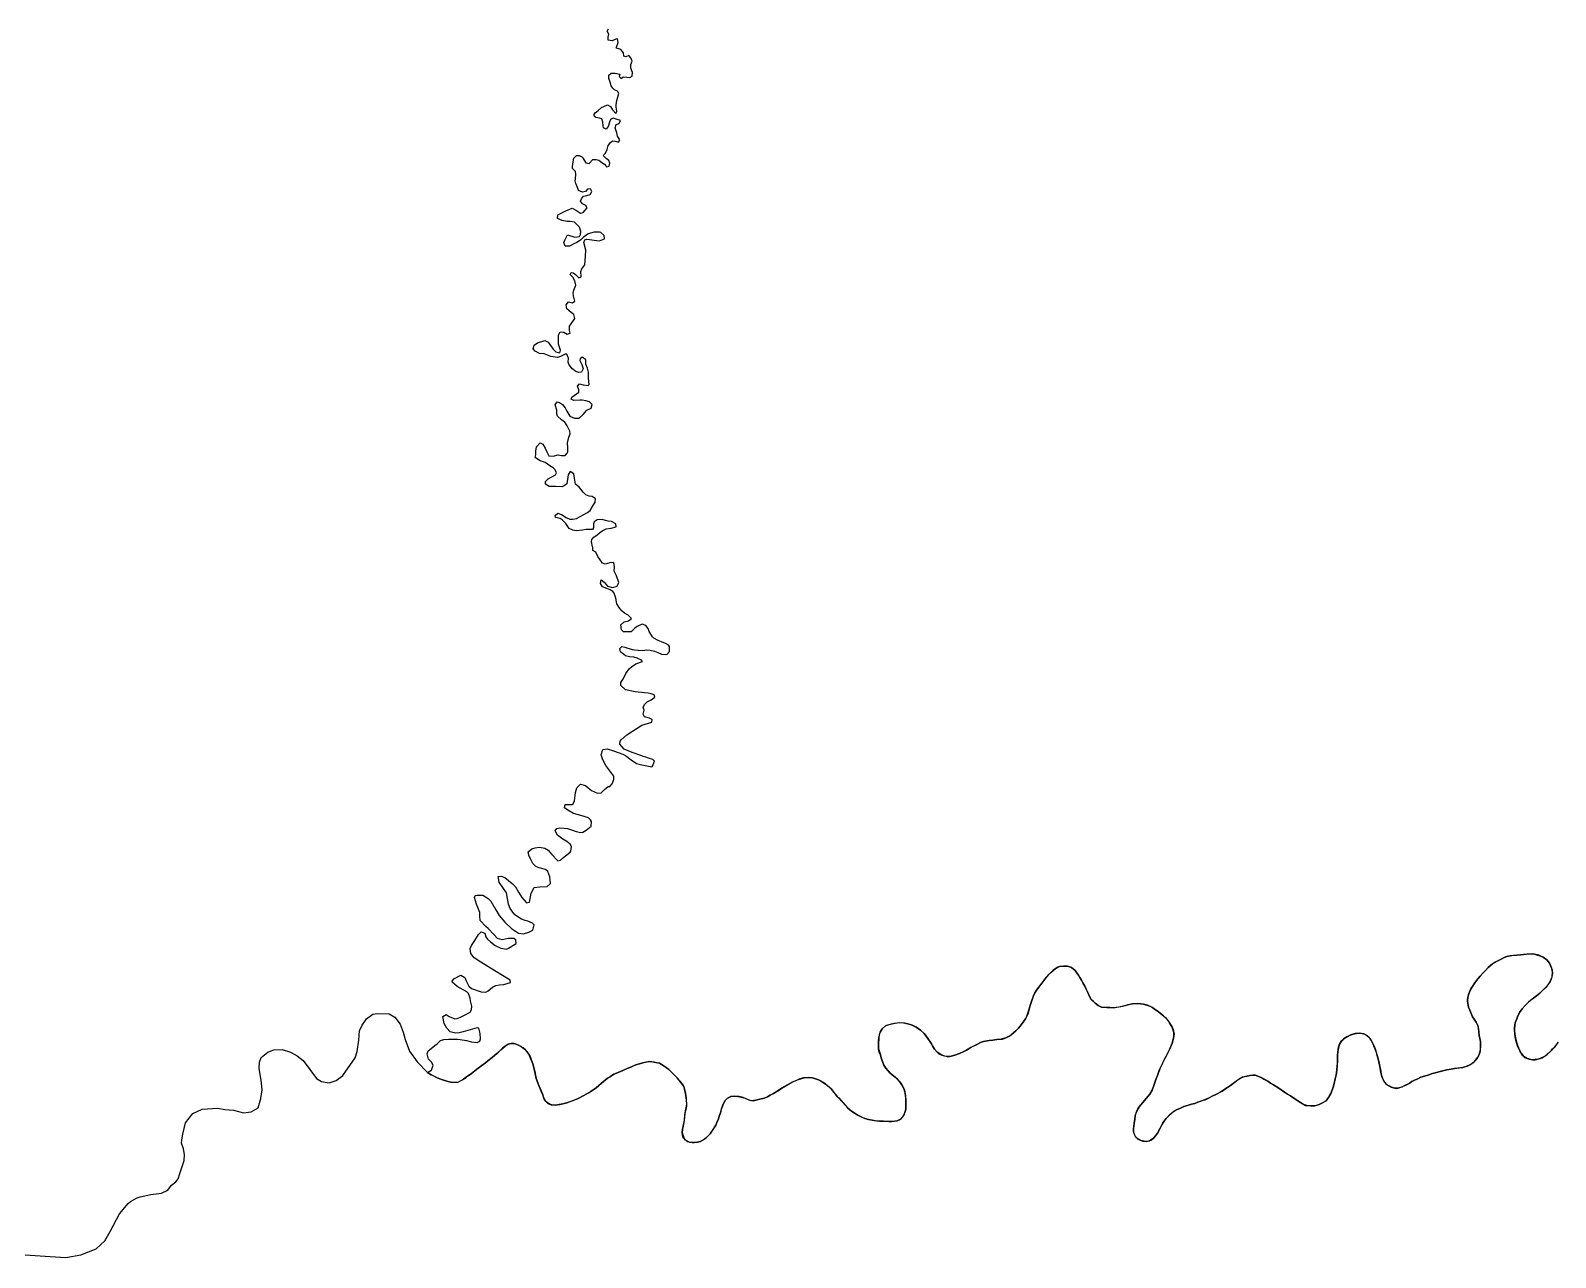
# Model space of a CAD drawing. Extents: x -74 to -34.8, y -33.8 to 5.3.
# Drawn here: x -54.126 to -53.015, y -27.304 to -26.409 of the extents above; entities that cross this region are included whole.
import ezdxf

# ---------------------------------------------------------------- set-up
doc = ezdxf.new("R2010")
doc.units = 0
doc.header["$LTSCALE"] = 2
doc.layers.add('UFEBRASIL', color=7, linetype='Continuous')

msp = doc.modelspace()

# ---------------------------------------------------------------- linework, layer by layer
at = {"layer": 'UFEBRASIL'}
for points in [[(-53.0141, -27.1479), (-53.0156, -27.1499), (-53.0183, -27.1529), (-53.0193, -27.1538), (-53.0226, -27.1567), (-53.0262, -27.1586), (-53.0279, -27.1591), (-53.0318, -27.1595), (-53.032, -27.1595), (-53.0357, -27.1585), (-53.0389, -27.1565), (-53.0412, -27.1529), (-53.0426, -27.1499), (-53.0435, -27.1468), (-53.0442, -27.1441), (-53.0448, -27.1407), (-53.045, -27.1373), (-53.0449, -27.1361), (-53.0444, -27.1326), (-53.0434, -27.1297), (-53.0429, -27.1282), (-53.0414, -27.1249), (-53.0394, -27.1223), (-53.0372, -27.1199), (-53.0347, -27.1174), (-53.0334, -27.1161), (-53.031, -27.1144), (-53.0289, -27.1128), (-53.0266, -27.1108), (-53.0248, -27.1093), (-53.0214, -27.1058), (-53.0203, -27.1046), (-53.0183, -27.1008), (-53.0175, -27.099), (-53.0172, -27.0952), (-53.0181, -27.0924), (-53.0195, -27.0891), (-53.0214, -27.0865), (-53.0241, -27.0846), (-53.0257, -27.0839), (-53.0273, -27.0832), (-53.0304, -27.0825), (-53.0321, -27.0823), (-53.0361, -27.0824), (-53.0384, -27.0827), (-53.0407, -27.083), (-53.0433, -27.0831), (-53.0457, -27.0834), (-53.0482, -27.0837), (-53.0506, -27.0842), (-53.0525, -27.085), (-53.0548, -27.086), (-53.0577, -27.0875), (-53.059, -27.0882), (-53.0623, -27.0906), (-53.0641, -27.0921), (-53.0662, -27.0944), (-53.068, -27.0962), (-53.0701, -27.0985), (-53.073, -27.102), (-53.0744, -27.104), (-53.0756, -27.106), (-53.0775, -27.1094), (-53.0783, -27.1113), (-53.0789, -27.1137), (-53.0792, -27.1166), (-53.079, -27.1185), (-53.0784, -27.1211), (-53.0776, -27.1232), (-53.0766, -27.1256), (-53.0756, -27.1281), (-53.0744, -27.1299), (-53.0728, -27.1321), (-53.0718, -27.1345), (-53.0712, -27.1372), (-53.0709, -27.1392), (-53.0707, -27.1418), (-53.0703, -27.144), (-53.0698, -27.1461), (-53.0697, -27.1487), (-53.07, -27.1531), (-53.0705, -27.1548), (-53.0716, -27.1575), (-53.0725, -27.159), (-53.0753, -27.162), (-53.0775, -27.1631), (-53.0802, -27.1643), (-53.0827, -27.165), (-53.0863, -27.1655), (-53.0886, -27.1659), (-53.0911, -27.1662), (-53.0942, -27.1668), (-53.0963, -27.1673), (-53.0992, -27.168), (-53.1019, -27.1687), (-53.1047, -27.1694), (-53.1074, -27.1703), (-53.1105, -27.1713), (-53.1133, -27.1722), (-53.1155, -27.1733), (-53.1178, -27.1743), (-53.1197, -27.1753), (-53.1216, -27.1767), (-53.1253, -27.1785), (-53.127, -27.1794), (-53.1289, -27.1799), (-53.1322, -27.1802), (-53.1349, -27.1793), (-53.1361, -27.1787), (-53.1382, -27.1774), (-53.1403, -27.1744), (-53.1417, -27.1715), (-53.1423, -27.1684), (-53.143, -27.1644), (-53.1433, -27.163), (-53.1442, -27.1587), (-53.1452, -27.1556), (-53.1456, -27.1542), (-53.1469, -27.1505), (-53.1479, -27.1481), (-53.1489, -27.1459), (-53.1503, -27.1438), (-53.152, -27.1421), (-53.1546, -27.1406), (-53.1581, -27.14), (-53.1611, -27.1404), (-53.1642, -27.1413), (-53.167, -27.1426), (-53.1695, -27.1442), (-53.1717, -27.1468), (-53.1727, -27.149), (-53.1735, -27.1518), (-53.1739, -27.1558), (-53.1739, -27.1578), (-53.1739, -27.1599), (-53.1741, -27.1639), (-53.1743, -27.1666), (-53.1746, -27.1691), (-53.1756, -27.1734), (-53.1763, -27.1767), (-53.1771, -27.1793), (-53.1775, -27.1808), (-53.1788, -27.1839), (-53.1804, -27.187), (-53.1821, -27.1893), (-53.1847, -27.1909), (-53.1877, -27.1923), (-53.1904, -27.193), (-53.1933, -27.1931), (-53.1952, -27.1929), (-53.1987, -27.192), (-53.2009, -27.1906), (-53.2027, -27.1893), (-53.2049, -27.1879), (-53.2081, -27.1858), (-53.2103, -27.1845), (-53.2126, -27.183), (-53.215, -27.1814), (-53.2173, -27.1797), (-53.2205, -27.1778), (-53.2227, -27.1764), (-53.2247, -27.1751), (-53.229, -27.1727), (-53.2306, -27.1719), (-53.2339, -27.1706), (-53.2355, -27.1706), (-53.2375, -27.171), (-53.2396, -27.1713), (-53.2432, -27.1721), (-53.2458, -27.1738), (-53.2487, -27.1758), (-53.2498, -27.1767), (-53.2518, -27.1781), (-53.2541, -27.1797), (-53.2559, -27.1809), (-53.2596, -27.1833), (-53.2625, -27.1847), (-53.2653, -27.186), (-53.2679, -27.1874), (-53.2708, -27.1887), (-53.2727, -27.1894), (-53.2757, -27.1904), (-53.2779, -27.1912), (-53.2803, -27.1918), (-53.2824, -27.1925), (-53.2858, -27.1935), (-53.2883, -27.1947), (-53.2912, -27.1959), (-53.2943, -27.198), (-53.2973, -27.2007), (-53.2998, -27.2036), (-53.3021, -27.207), (-53.3037, -27.2108), (-53.3049, -27.2129), (-53.3065, -27.2149), (-53.3078, -27.2165), (-53.311, -27.2187), (-53.3132, -27.2191), (-53.3174, -27.2182), (-53.3206, -27.2162), (-53.322, -27.2134), (-53.3225, -27.2099), (-53.3219, -27.2058), (-53.3216, -27.2028), (-53.3212, -27.2003), (-53.3201, -27.1968), (-53.3193, -27.1952), (-53.3174, -27.1926), (-53.3158, -27.1906), (-53.3146, -27.1894), (-53.3133, -27.1876), (-53.3119, -27.186), (-53.3106, -27.1844), (-53.309, -27.1816), (-53.3077, -27.1781), (-53.3061, -27.1738), (-53.305, -27.171), (-53.3037, -27.1672), (-53.3022, -27.1637), (-53.3007, -27.1606), (-53.2996, -27.1586), (-53.2986, -27.1568), (-53.2967, -27.1532), (-53.2953, -27.1498), (-53.2943, -27.1473), (-53.2932, -27.1426), (-53.2931, -27.1395), (-53.2943, -27.1356), (-53.2962, -27.1324), (-53.2973, -27.1308), (-53.3007, -27.1274), (-53.3029, -27.1256), (-53.3046, -27.1243), (-53.3071, -27.1225), (-53.3087, -27.1213), (-53.3122, -27.1197), (-53.3151, -27.119), (-53.3193, -27.1185), (-53.3232, -27.1186), (-53.3267, -27.1195), (-53.33, -27.1204), (-53.3331, -27.121), (-53.3372, -27.1215), (-53.3397, -27.1214), (-53.3418, -27.1214), (-53.3458, -27.121), (-53.3481, -27.12), (-53.3504, -27.1182), (-53.3517, -27.117), (-53.3533, -27.1154), (-53.3545, -27.1134), (-53.3558, -27.1104), (-53.3569, -27.1079), (-53.358, -27.1059), (-53.3593, -27.1034), (-53.3603, -27.1015), (-53.3615, -27.0995), (-53.3626, -27.0978), (-53.365, -27.0943), (-53.3677, -27.0922), (-53.3706, -27.0911), (-53.3734, -27.0912), (-53.3764, -27.0915), (-53.3776, -27.092), (-53.381, -27.0941), (-53.384, -27.097), (-53.3853, -27.0985), (-53.3871, -27.1006), (-53.39, -27.1045), (-53.3902, -27.1047), (-53.3914, -27.1065), (-53.3932, -27.1088), (-53.3944, -27.1106), (-53.3956, -27.1134), (-53.3966, -27.1163), (-53.3974, -27.1191), (-53.3982, -27.1216), (-53.3992, -27.1254), (-53.4001, -27.1276), (-53.4012, -27.1295), (-53.4024, -27.1313), (-53.4036, -27.1331), (-53.405, -27.1349), (-53.4062, -27.1365), (-53.4081, -27.1383), (-53.4115, -27.1412), (-53.4117, -27.1414), (-53.4135, -27.1424), (-53.4154, -27.1434), (-53.4198, -27.1446), (-53.4219, -27.1447), (-53.425, -27.1451), (-53.4277, -27.1455), (-53.4318, -27.1462), (-53.434, -27.1469), (-53.4367, -27.1483), (-53.441, -27.1504), (-53.4441, -27.1524), (-53.4461, -27.1535), (-53.4491, -27.1549), (-53.4526, -27.1561), (-53.4554, -27.1569), (-53.458, -27.1571), (-53.4598, -27.1568), (-53.4621, -27.156), (-53.4655, -27.1539), (-53.4673, -27.1518), (-53.4689, -27.1493), (-53.4696, -27.1477), (-53.4705, -27.1463), (-53.4722, -27.1439), (-53.475, -27.1403), (-53.4777, -27.1378), (-53.4807, -27.1357), (-53.4836, -27.1343), (-53.4845, -27.1339), (-53.4868, -27.1333), (-53.4891, -27.1327), (-53.4928, -27.1324), (-53.4967, -27.1329), (-53.4991, -27.1334), (-53.5031, -27.1348), (-53.5056, -27.1369), (-53.5071, -27.1394), (-53.5076, -27.1413), (-53.508, -27.1436), (-53.5082, -27.1477), (-53.5082, -27.1494), (-53.5081, -27.1515), (-53.5071, -27.1551), (-53.5066, -27.1569), (-53.506, -27.1588), (-53.5051, -27.1615), (-53.5043, -27.1633), (-53.5029, -27.1656), (-53.5012, -27.1675), (-53.4996, -27.1692), (-53.496, -27.172), (-53.4933, -27.1748), (-53.4917, -27.1767), (-53.4902, -27.1795), (-53.4893, -27.1816), (-53.4886, -27.1854), (-53.4884, -27.1895), (-53.4882, -27.1929), (-53.4883, -27.1954), (-53.4888, -27.1972), (-53.4905, -27.201), (-53.4921, -27.2028), (-53.4947, -27.2039), (-53.4964, -27.2042), (-53.5006, -27.2043), (-53.5023, -27.2043), (-53.5045, -27.2042), (-53.5075, -27.2042), (-53.5104, -27.2038), (-53.5129, -27.2034), (-53.5154, -27.203), (-53.5182, -27.2022), (-53.5203, -27.2012), (-53.5238, -27.1995), (-53.526, -27.1982), (-53.5278, -27.1968), (-53.5318, -27.1932), (-53.5339, -27.1909), (-53.5384, -27.1861), (-53.5396, -27.1846), (-53.5424, -27.1808), (-53.5439, -27.1796), (-53.5468, -27.1771), (-53.5482, -27.1761), (-53.55, -27.175), (-53.5519, -27.174), (-53.554, -27.1732), (-53.5562, -27.1726), (-53.5594, -27.1723), (-53.5629, -27.1726), (-53.5655, -27.1734), (-53.568, -27.1745), (-53.5711, -27.1757), (-53.5746, -27.1776), (-53.5788, -27.1802), (-53.5816, -27.182), (-53.5847, -27.1839), (-53.5872, -27.1853), (-53.5891, -27.1864), (-53.5914, -27.1875), (-53.5946, -27.1882), (-53.5975, -27.1888), (-53.601, -27.1893), (-53.604, -27.1881), (-53.6068, -27.187), (-53.6097, -27.1863), (-53.6133, -27.1859), (-53.6158, -27.1862), (-53.6182, -27.1873), (-53.6198, -27.189), (-53.6211, -27.1912), (-53.6223, -27.1945), (-53.6227, -27.1957), (-53.6233, -27.1981), (-53.6242, -27.2004), (-53.6248, -27.2025), (-53.6259, -27.2051), (-53.6268, -27.207), (-53.6293, -27.211), (-53.6307, -27.2134), (-53.6336, -27.2161), (-53.636, -27.2179), (-53.6381, -27.2189), (-53.64, -27.2195), (-53.6439, -27.2197), (-53.6455, -27.2196), (-53.6487, -27.218), (-53.6508, -27.2155), (-53.6512, -27.2127), (-53.651, -27.2101), (-53.6505, -27.208), (-53.6496, -27.2034), (-53.6492, -27.1997), (-53.6488, -27.1966), (-53.6481, -27.1932), (-53.6479, -27.1913), (-53.6483, -27.187), (-53.6487, -27.1839), (-53.6494, -27.1809), (-53.6501, -27.1788), (-53.6526, -27.1752), (-53.6549, -27.1727), (-53.6574, -27.17), (-53.6594, -27.168), (-53.661, -27.1665), (-53.6643, -27.1641), (-53.6678, -27.162), (-53.6694, -27.1616), (-53.6715, -27.1611), (-53.6751, -27.1607), (-53.6775, -27.1611), (-53.6799, -27.1616), (-53.6822, -27.1624), (-53.6842, -27.1629), (-53.6862, -27.1636), (-53.6882, -27.1645), (-53.6913, -27.1658), (-53.694, -27.167), (-53.6965, -27.1681), (-53.7009, -27.17), (-53.7035, -27.1716), (-53.7056, -27.1728), (-53.7088, -27.1755), (-53.7118, -27.1781), (-53.7138, -27.1798), (-53.7177, -27.1825), (-53.7195, -27.1836), (-53.7229, -27.1855), (-53.7274, -27.1878), (-53.7309, -27.1893), (-53.7353, -27.1908), (-53.7382, -27.1915), (-53.7421, -27.1923), (-53.7451, -27.1925), (-53.7478, -27.1918), (-53.7504, -27.1899), (-53.7516, -27.1881), (-53.7528, -27.1849), (-53.7536, -27.183), (-53.7546, -27.1804), (-53.7555, -27.1781), (-53.7563, -27.1762), (-53.7575, -27.1731), (-53.7581, -27.1706), (-53.7589, -27.1661), (-53.76, -27.1623), (-53.7609, -27.1599), (-53.7629, -27.1554), (-53.7651, -27.1525), (-53.7671, -27.1508), (-53.7703, -27.1487), (-53.7729, -27.1477), (-53.7747, -27.1474), (-53.7779, -27.1481), (-53.7801, -27.1496), (-53.7817, -27.1507), (-53.7832, -27.1523), (-53.7861, -27.1549), (-53.7876, -27.1561), (-53.7897, -27.1578), (-53.7928, -27.1602), (-53.7945, -27.1617), (-53.7972, -27.1636), (-53.7997, -27.1656), (-53.8036, -27.1686), (-53.8055, -27.1701), (-53.8075, -27.1714), (-53.8115, -27.1742), (-53.8148, -27.1759), (-53.8161, -27.176), (-53.8197, -27.1757), (-53.8227, -27.1749), (-53.8265, -27.1737), (-53.8296, -27.1726), (-53.8339, -27.1704), (-53.8367, -27.1687), (-53.8342, -27.1673), (-53.8337, -27.167), (-53.8326, -27.1634), (-53.8338, -27.1612), (-53.8359, -27.1589), (-53.8369, -27.1552), (-53.8362, -27.1529), (-53.834, -27.1511), (-53.8314, -27.1491), (-53.8297, -27.1477), (-53.8272, -27.1453), (-53.8248, -27.1446), (-53.8213, -27.1443), (-53.8149, -27.1445), (-53.8128, -27.1446), (-53.8082, -27.1455), (-53.8047, -27.1463), (-53.8006, -27.1468), (-53.7985, -27.1458), (-53.7981, -27.1441), (-53.7983, -27.1403), (-53.7993, -27.1364), (-53.8004, -27.1362), (-53.8106, -27.1391), (-53.8137, -27.1399), (-53.8164, -27.1401), (-53.8201, -27.139), (-53.8226, -27.1363), (-53.8246, -27.1329), (-53.8254, -27.1278), (-53.8232, -27.1265), (-53.8208, -27.1279), (-53.8167, -27.1296), (-53.8152, -27.1293), (-53.8126, -27.1284), (-53.8103, -27.1271), (-53.8056, -27.1248), (-53.8046, -27.123), (-53.8045, -27.1204), (-53.8053, -27.1166), (-53.8055, -27.1146), (-53.8069, -27.1112), (-53.808, -27.1099), (-53.8152, -27.106), (-53.8189, -27.1027), (-53.8175, -27.1005), (-53.8125, -27.0977), (-53.8096, -27.0995), (-53.8086, -27.102), (-53.8066, -27.1058), (-53.8047, -27.1074), (-53.7976, -27.11), (-53.7943, -27.1102), (-53.7925, -27.1091), (-53.7893, -27.1065), (-53.7869, -27.1053), (-53.7842, -27.1049), (-53.7812, -27.1046), (-53.7763, -27.103), (-53.7766, -27.1013), (-53.7877, -27.0947), (-53.7979, -27.0883), (-53.8027, -27.0851), (-53.8052, -27.0819), (-53.8055, -27.0783), (-53.8046, -27.0761), (-53.8023, -27.0725), (-53.7996, -27.0682), (-53.7976, -27.0663), (-53.795, -27.0672), (-53.7941, -27.0699), (-53.793, -27.0715), (-53.7907, -27.0735), (-53.7874, -27.0762), (-53.7833, -27.0782), (-53.7792, -27.0788), (-53.7776, -27.0781), (-53.772, -27.0746), (-53.7723, -27.072), (-53.7737, -27.0711), (-53.7779, -27.071), (-53.7824, -27.0721), (-53.7856, -27.071), (-53.7883, -27.0682), (-53.7926, -27.0637), (-53.7941, -27.0623), (-53.7983, -27.058), (-53.7985, -27.0546), (-53.7985, -27.0521), (-53.8009, -27.0461), (-53.8024, -27.0412), (-53.8019, -27.0398), (-53.8004, -27.0395), (-53.7965, -27.0395), (-53.7924, -27.0419), (-53.7906, -27.0438), (-53.787, -27.0502), (-53.7845, -27.0543), (-53.7804, -27.0591), (-53.7754, -27.0638), (-53.7703, -27.0671), (-53.7667, -27.0677), (-53.7628, -27.0664), (-53.76, -27.0649), (-53.759, -27.0612), (-53.7602, -27.06), (-53.7635, -27.0585), (-53.7656, -27.0579), (-53.7683, -27.057), (-53.773, -27.0537), (-53.7766, -27.0492), (-53.7777, -27.0461), (-53.7792, -27.0377), (-53.7845, -27.0301), (-53.7851, -27.0258), (-53.783, -27.0257), (-53.7803, -27.0266), (-53.7751, -27.0309), (-53.7727, -27.0335), (-53.7703, -27.0372), (-53.7681, -27.0412), (-53.7647, -27.045), (-53.7624, -27.0446), (-53.7611, -27.038), (-53.759, -27.0338), (-53.7548, -27.0334), (-53.7495, -27.0332), (-53.7471, -27.0311), (-53.7477, -27.0261), (-53.7491, -27.0223), (-53.7507, -27.0208), (-53.7553, -27.0196), (-53.7577, -27.0185), (-53.76, -27.0164), (-53.7617, -27.013), (-53.7628, -27.0104), (-53.7633, -27.0078), (-53.7607, -27.0056), (-53.7582, -27.0049), (-53.755, -27.0046), (-53.7513, -27.0052), (-53.7488, -27.0068), (-53.7464, -27.0096), (-53.7417, -27.0145), (-53.7398, -27.014), (-53.7386, -27.0128), (-53.7362, -27.0107), (-53.7329, -27.0082), (-53.7323, -27.0074), (-53.7319, -27.004), (-53.7329, -27.0024), (-53.7353, -27.0004), (-53.738, -26.9986), (-53.7419, -26.9958), (-53.7438, -26.9925), (-53.7424, -26.991), (-53.7402, -26.9904), (-53.7372, -26.9906), (-53.7347, -26.9909), (-53.7318, -26.9918), (-53.7285, -26.9932), (-53.7251, -26.9939), (-53.7235, -26.9936), (-53.7211, -26.9921), (-53.7176, -26.9892), (-53.7172, -26.9858), (-53.7179, -26.9845), (-53.7194, -26.9832), (-53.7251, -26.9814), (-53.7304, -26.98), (-53.7344, -26.9776), (-53.7369, -26.9758), (-53.7363, -26.9734), (-53.734, -26.9733), (-53.7314, -26.9735), (-53.7305, -26.973), (-53.7297, -26.9708), (-53.7292, -26.9669), (-53.7288, -26.9646), (-53.7279, -26.9612), (-53.7252, -26.9585), (-53.7217, -26.9596), (-53.7197, -26.9613), (-53.7172, -26.9633), (-53.7128, -26.9652), (-53.7102, -26.9649), (-53.7077, -26.9626), (-53.7051, -26.9604), (-53.7038, -26.9604), (-53.7022, -26.9583), (-53.701, -26.9551), (-53.701, -26.9528), (-53.7067, -26.9451), (-53.7091, -26.9409), (-53.7101, -26.9372), (-53.709, -26.9334), (-53.7058, -26.9328), (-53.7011, -26.9344), (-53.6943, -26.9367), (-53.6925, -26.9376), (-53.6883, -26.9408), (-53.6845, -26.9436), (-53.6806, -26.9445), (-53.6732, -26.9459), (-53.6727, -26.9455), (-53.6714, -26.9419), (-53.6726, -26.9406), (-53.6757, -26.9396), (-53.6777, -26.9389), (-53.6795, -26.9384), (-53.6806, -26.938), (-53.6875, -26.9356), (-53.6934, -26.9331), (-53.6967, -26.9295), (-53.6964, -26.9272), (-53.6957, -26.9264), (-53.6914, -26.9226), (-53.684, -26.9177), (-53.6807, -26.9157), (-53.6732, -26.9135), (-53.6731, -26.9115), (-53.675, -26.9106), (-53.6786, -26.9096), (-53.6797, -26.9077), (-53.679, -26.9047), (-53.6795, -26.9024), (-53.6783, -26.9003), (-53.6767, -26.8987), (-53.6739, -26.8972), (-53.6711, -26.8952), (-53.6716, -26.8936), (-53.6739, -26.8927), (-53.6759, -26.8923), (-53.6787, -26.892), (-53.6854, -26.8914), (-53.6924, -26.8898), (-53.6958, -26.8868), (-53.6958, -26.8846), (-53.694, -26.8817), (-53.6922, -26.878), (-53.6899, -26.8746), (-53.6881, -26.873), (-53.685, -26.8708), (-53.6802, -26.8692), (-53.6809, -26.8682), (-53.6841, -26.8667), (-53.6865, -26.8661), (-53.6896, -26.8657), (-53.6924, -26.8652), (-53.6961, -26.8621), (-53.6967, -26.8597), (-53.6951, -26.8583), (-53.6929, -26.8587), (-53.6877, -26.8605), (-53.686, -26.8608), (-53.6833, -26.8609), (-53.6798, -26.8612), (-53.677, -26.8608), (-53.6746, -26.8609), (-53.6714, -26.8616), (-53.669, -26.8626), (-53.6663, -26.8639), (-53.6624, -26.864), (-53.6605, -26.8619), (-53.6605, -26.8583), (-53.6613, -26.8571), (-53.6634, -26.856), (-53.6662, -26.8548), (-53.6686, -26.854), (-53.6719, -26.8521), (-53.6729, -26.8513), (-53.6741, -26.8494), (-53.6752, -26.8473), (-53.676, -26.8452), (-53.6776, -26.8431), (-53.6804, -26.8421), (-53.6839, -26.8438), (-53.6856, -26.845), (-53.6883, -26.8475), (-53.6913, -26.8477), (-53.6939, -26.8477), (-53.6953, -26.8461), (-53.6959, -26.8424), (-53.6935, -26.8403), (-53.6904, -26.8397), (-53.6882, -26.838), (-53.6888, -26.8372), (-53.6906, -26.8355), (-53.6932, -26.834), (-53.6949, -26.8326), (-53.6967, -26.8305), (-53.6988, -26.8272), (-53.6995, -26.823), (-53.7007, -26.8195), (-53.7017, -26.8183), (-53.7036, -26.817), (-53.7061, -26.8159), (-53.7092, -26.8149), (-53.7107, -26.8124), (-53.7102, -26.8098), (-53.708, -26.8115), (-53.7057, -26.8143), (-53.7028, -26.8151), (-53.7016, -26.8152), (-53.6985, -26.8143), (-53.6973, -26.8117), (-53.699, -26.8067), (-53.7008, -26.8035), (-53.7006, -26.8002), (-53.701, -26.797), (-53.704, -26.7973), (-53.7072, -26.7983), (-53.7093, -26.7976), (-53.7126, -26.7926), (-53.7141, -26.7896), (-53.7163, -26.7883), (-53.7163, -26.786), (-53.7164, -26.7856), (-53.7172, -26.7817), (-53.7169, -26.7803), (-53.7155, -26.7786), (-53.7131, -26.7769), (-53.7113, -26.7754), (-53.7089, -26.7737), (-53.7066, -26.7726), (-53.7029, -26.7721), (-53.6992, -26.771), (-53.6995, -26.7688), (-53.7026, -26.7672), (-53.7052, -26.7669), (-53.707, -26.7665), (-53.7095, -26.7658), (-53.7132, -26.7661), (-53.7154, -26.7674), (-53.7158, -26.7689), (-53.7157, -26.7719), (-53.7164, -26.773), (-53.7199, -26.773), (-53.7211, -26.773), (-53.7237, -26.7735), (-53.7285, -26.7739), (-53.7309, -26.7736), (-53.7334, -26.7724), (-53.7359, -26.7686), (-53.7386, -26.7659), (-53.74, -26.765), (-53.7434, -26.7642), (-53.7437, -26.7629), (-53.7418, -26.7611), (-53.7392, -26.762), (-53.7356, -26.7644), (-53.7331, -26.7656), (-53.7308, -26.7656), (-53.7282, -26.7649), (-53.7202, -26.7606), (-53.7181, -26.7592), (-53.7166, -26.7563), (-53.7145, -26.753), (-53.7143, -26.7507), (-53.7167, -26.749), (-53.719, -26.7487), (-53.7213, -26.7478), (-53.7234, -26.7459), (-53.7249, -26.7436), (-53.7263, -26.7421), (-53.729, -26.7401), (-53.7296, -26.7357), (-53.73, -26.7325), (-53.7329, -26.7307), (-53.7342, -26.7333), (-53.7352, -26.7398), (-53.7371, -26.7411), (-53.7389, -26.742), (-53.7435, -26.7416), (-53.7457, -26.7417), (-53.748, -26.7417), (-53.7507, -26.7401), (-53.7507, -26.7381), (-53.7488, -26.7362), (-53.7466, -26.735), (-53.7434, -26.7332), (-53.7428, -26.7317), (-53.7437, -26.7296), (-53.7451, -26.7281), (-53.7475, -26.7267), (-53.7509, -26.7241), (-53.7531, -26.7235), (-53.755, -26.7228), (-53.7582, -26.7206), (-53.7579, -26.7185), (-53.7577, -26.716), (-53.7573, -26.7128), (-53.7546, -26.7098), (-53.7528, -26.7109), (-53.751, -26.7137), (-53.7501, -26.716), (-53.7484, -26.7193), (-53.7452, -26.7195), (-53.7414, -26.7186), (-53.739, -26.7192), (-53.7364, -26.719), (-53.735, -26.7175), (-53.7345, -26.7165), (-53.7344, -26.7135), (-53.7348, -26.7098), (-53.7338, -26.7058), (-53.7327, -26.7034), (-53.7331, -26.7014), (-53.7349, -26.6975), (-53.7367, -26.6949), (-53.7391, -26.6931), (-53.742, -26.6904), (-53.7425, -26.6887), (-53.7424, -26.6861), (-53.7436, -26.6823), (-53.7423, -26.68), (-53.7405, -26.6805), (-53.7383, -26.682), (-53.7364, -26.6843), (-53.7352, -26.6869), (-53.7331, -26.6905), (-53.7296, -26.6919), (-53.7263, -26.6918), (-53.7232, -26.6893), (-53.7206, -26.686), (-53.7176, -26.6845), (-53.7168, -26.682), (-53.7186, -26.6801), (-53.7213, -26.6792), (-53.7241, -26.6789), (-53.7258, -26.6789), (-53.73, -26.6791), (-53.7321, -26.6781), (-53.7315, -26.6766), (-53.7265, -26.6729), (-53.7265, -26.6712), (-53.7274, -26.6686), (-53.726, -26.6669), (-53.7233, -26.6677), (-53.7196, -26.6681), (-53.7189, -26.6673), (-53.7194, -26.6628), (-53.7194, -26.6584), (-53.7202, -26.6555), (-53.7214, -26.6525), (-53.7213, -26.6495), (-53.724, -26.6474), (-53.7256, -26.6486), (-53.7257, -26.6499), (-53.7243, -26.6528), (-53.7233, -26.656), (-53.7246, -26.6585), (-53.7265, -26.6586), (-53.7287, -26.6578), (-53.7315, -26.6557), (-53.7338, -26.6526), (-53.7342, -26.651), (-53.7339, -26.6482), (-53.7353, -26.6452), (-53.7363, -26.6453), (-53.7397, -26.647), (-53.742, -26.6478), (-53.7469, -26.6469), (-53.7516, -26.6451), (-53.7552, -26.6447), (-53.7582, -26.6431), (-53.7597, -26.6414), (-53.7591, -26.6388), (-53.7565, -26.637), (-53.7512, -26.6353), (-53.7488, -26.6365), (-53.7452, -26.6417), (-53.7433, -26.6436), (-53.7404, -26.6442), (-53.7397, -26.6424), (-53.7413, -26.6379), (-53.7412, -26.6355), (-53.7412, -26.6314), (-53.7401, -26.6291), (-53.7375, -26.6293), (-53.7349, -26.6307), (-53.7327, -26.63), (-53.7332, -26.628), (-53.7333, -26.6248), (-53.7326, -26.6238), (-53.7295, -26.6192), (-53.7302, -26.6164), (-53.732, -26.6149), (-53.7352, -26.6122), (-53.7356, -26.6092), (-53.7339, -26.6072), (-53.731, -26.6078), (-53.7294, -26.6066), (-53.7304, -26.6028), (-53.7306, -26.6008), (-53.7301, -26.5986), (-53.7286, -26.5949), (-53.7293, -26.5919), (-53.7309, -26.5891), (-53.7329, -26.5872), (-53.732, -26.5858), (-53.7307, -26.5859), (-53.7289, -26.5873), (-53.7264, -26.5896), (-53.7248, -26.5889), (-53.7249, -26.585), (-53.7244, -26.5831), (-53.7221, -26.5802), (-53.7217, -26.5738), (-53.7213, -26.5695), (-53.7228, -26.5638), (-53.722, -26.5619), (-53.7209, -26.5615), (-53.7188, -26.5617), (-53.7137, -26.5625), (-53.7114, -26.5628), (-53.7077, -26.5612), (-53.7081, -26.5589), (-53.7104, -26.5566), (-53.7113, -26.5563), (-53.7153, -26.5564), (-53.7196, -26.5577), (-53.7232, -26.5603), (-53.7252, -26.5622), (-53.7279, -26.564), (-53.7296, -26.5647), (-53.7333, -26.5665), (-53.7363, -26.5665), (-53.7374, -26.5638), (-53.7367, -26.5623), (-53.7346, -26.5584), (-53.7294, -26.5599), (-53.7259, -26.5596), (-53.7252, -26.558), (-53.7251, -26.5558), (-53.7261, -26.5526), (-53.7296, -26.549), (-53.7328, -26.5485), (-53.7349, -26.5485), (-53.7386, -26.5479), (-53.742, -26.5464), (-53.7418, -26.5438), (-53.7408, -26.5432), (-53.7364, -26.541), (-53.7313, -26.5389), (-53.7282, -26.5405), (-53.7252, -26.5424), (-53.7232, -26.5421), (-53.7205, -26.5386), (-53.7213, -26.5369), (-53.7237, -26.5357), (-53.7252, -26.5337), (-53.7245, -26.5321), (-53.723, -26.5302), (-53.7206, -26.5296), (-53.7182, -26.5288), (-53.717, -26.5268), (-53.7179, -26.5247), (-53.7201, -26.525), (-53.7217, -26.5268), (-53.7239, -26.5271), (-53.7267, -26.5259), (-53.7275, -26.5239), (-53.7286, -26.521), (-53.7291, -26.519), (-53.729, -26.5177), (-53.7286, -26.5141), (-53.729, -26.5121), (-53.731, -26.51), (-53.731, -26.5087), (-53.7308, -26.5066), (-53.7302, -26.5025), (-53.7281, -26.5004), (-53.7263, -26.5006), (-53.7238, -26.5018), (-53.7232, -26.5028), (-53.7214, -26.5059), (-53.7189, -26.5064), (-53.7163, -26.5034), (-53.7138, -26.5034), (-53.7118, -26.504), (-53.7096, -26.5056), (-53.7077, -26.5068), (-53.7062, -26.5087), (-53.7043, -26.5083), (-53.7038, -26.506), (-53.7046, -26.5042), (-53.7066, -26.5028), (-53.7087, -26.5005), (-53.7071, -26.4987), (-53.7059, -26.4962), (-53.7052, -26.4932), (-53.7035, -26.4911), (-53.7019, -26.4897), (-53.7, -26.49), (-53.6976, -26.4908), (-53.6965, -26.4891), (-53.6984, -26.4864), (-53.6987, -26.484), (-53.6999, -26.4804), (-53.6992, -26.4779), (-53.6971, -26.4771), (-53.6962, -26.4751), (-53.6985, -26.4742), (-53.7014, -26.4732), (-53.7033, -26.4742), (-53.7041, -26.4762), (-53.705, -26.4794), (-53.7066, -26.4814), (-53.7084, -26.4803), (-53.7087, -26.479), (-53.709, -26.4761), (-53.7097, -26.4739), (-53.7113, -26.4733), (-53.714, -26.4729), (-53.7155, -26.4709), (-53.7146, -26.4694), (-53.7124, -26.4677), (-53.7099, -26.4656), (-53.7083, -26.4647), (-53.7056, -26.4637), (-53.7033, -26.4648), (-53.7019, -26.4673), (-53.6994, -26.4699), (-53.6987, -26.4681), (-53.6992, -26.4654), (-53.6993, -26.4641), (-53.6991, -26.4613), (-53.6982, -26.4587), (-53.6973, -26.4554), (-53.6984, -26.4535), (-53.7005, -26.4527), (-53.7018, -26.4514), (-53.703, -26.4498), (-53.7036, -26.4471), (-53.7045, -26.4445), (-53.7046, -26.442), (-53.7029, -26.4406), (-53.6999, -26.4404), (-53.6967, -26.4412), (-53.6971, -26.443), (-53.6957, -26.4444), (-53.6941, -26.4431), (-53.6915, -26.4435), (-53.6893, -26.4436), (-53.6875, -26.4426), (-53.6874, -26.44), (-53.6886, -26.4369), (-53.6886, -26.4341), (-53.6876, -26.4317), (-53.6885, -26.4294), (-53.6901, -26.4277), (-53.6922, -26.4286), (-53.6938, -26.428), (-53.6939, -26.4258), (-53.6959, -26.4233), (-53.6991, -26.4223), (-53.699, -26.4216), (-53.6977, -26.4182), (-53.6984, -26.4155), (-53.6995, -26.4158), (-53.7022, -26.4169), (-53.7052, -26.4164), (-53.7051, -26.4142), (-53.7046, -26.4122), (-53.7058, -26.41), (-53.7049, -26.4083)], [(-54.1298, -27.3016), (-54.1114, -27.3028), (-54.1002, -27.3035), (-54.0893, -27.3016), (-54.078, -27.2973), (-54.0716, -27.2914), (-54.0679, -27.2845), (-54.061, -27.2718), (-54.0547, -27.2642), (-54.053, -27.2626), (-54.0509, -27.2614), (-54.0482, -27.2601), (-54.046, -27.2593), (-54.0382, -27.2577), (-54.0305, -27.2566), (-54.0259, -27.2544), (-54.0231, -27.2508), (-54.02, -27.2483), (-54.0184, -27.2461), (-54.017, -27.2424), (-54.0139, -27.2328), (-54.0137, -27.2284), (-54.0144, -27.2244), (-54.0158, -27.2201), (-54.0155, -27.2177), (-54.015, -27.2136), (-54.0129, -27.2055), (-54.0076, -27.1985), (-54.0007, -27.1955), (-53.9893, -27.1948), (-53.9843, -27.1957), (-53.9779, -27.1962), (-53.9707, -27.1982), (-53.965, -27.1974), (-53.9601, -27.1944), (-53.958, -27.1877), (-53.9571, -27.1813), (-53.9578, -27.1742), (-53.9593, -27.1658), (-53.959, -27.1612), (-53.9578, -27.1578), (-53.953, -27.1538), (-53.9485, -27.1521), (-53.9426, -27.1519), (-53.9364, -27.154), (-53.9317, -27.1565), (-53.9273, -27.16), (-53.9176, -27.173), (-53.9139, -27.1752), (-53.9082, -27.1763), (-53.9031, -27.1746), (-53.8984, -27.171), (-53.8893, -27.158), (-53.8878, -27.1534), (-53.8866, -27.1451), (-53.8862, -27.1384), (-53.8842, -27.1341), (-53.8812, -27.1297), (-53.8766, -27.1262), (-53.873, -27.1257), (-53.8645, -27.1259), (-53.8606, -27.1283), (-53.8566, -27.1335), (-53.8545, -27.1393), (-53.8529, -27.1447), (-53.8497, -27.1531), (-53.8442, -27.1609), (-53.8367, -27.1687), (-53.8339, -27.1704), (-53.8328, -27.171), (-53.8296, -27.1726), (-53.8251, -27.1743), (-53.8227, -27.1749), (-53.8197, -27.1757), (-53.8148, -27.1759), (-53.8131, -27.1751), (-53.8113, -27.174), (-53.809, -27.1728), (-53.8075, -27.1714), (-53.8055, -27.1701), (-53.8022, -27.1676), (-53.7997, -27.1656), (-53.7972, -27.1636), (-53.7945, -27.1617), (-53.7928, -27.1602), (-53.7897, -27.1578), (-53.7861, -27.1549), (-53.7849, -27.1538), (-53.7832, -27.1523), (-53.7801, -27.1496), (-53.7779, -27.1481), (-53.776, -27.1475), (-53.7729, -27.1477), (-53.7703, -27.1487), (-53.7687, -27.1496), (-53.766, -27.1518), (-53.7644, -27.1534), (-53.762, -27.1571), (-53.7609, -27.1599), (-53.76, -27.1623), (-53.7584, -27.168), (-53.7581, -27.1706), (-53.7575, -27.1731), (-53.7563, -27.1762), (-53.7555, -27.1781), (-53.7546, -27.1804), (-53.7528, -27.1849), (-53.7524, -27.1862), (-53.7511, -27.189), (-53.749, -27.1912), (-53.7465, -27.1922), (-53.7437, -27.1924), (-53.7402, -27.1921), (-53.7382, -27.1915), (-53.7353, -27.1908), (-53.7296, -27.1887), (-53.7274, -27.1878), (-53.7229, -27.1855), (-53.7195, -27.1836), (-53.7163, -27.1816), (-53.7138, -27.1798), (-53.7118, -27.1781), (-53.7086, -27.1753), (-53.7056, -27.1728), (-53.7027, -27.1711), (-53.7009, -27.17), (-53.6965, -27.1681), (-53.694, -27.167), (-53.6913, -27.1658), (-53.6882, -27.1645), (-53.6862, -27.1636), (-53.6842, -27.1629), (-53.6822, -27.1624), (-53.6799, -27.1616), (-53.6766, -27.1609), (-53.6739, -27.1607), (-53.6715, -27.1611), (-53.6678, -27.162), (-53.6664, -27.1627), (-53.6628, -27.1651), (-53.661, -27.1665), (-53.6594, -27.168), (-53.6574, -27.17), (-53.6549, -27.1727), (-53.6513, -27.1766), (-53.6501, -27.1788), (-53.6494, -27.1809), (-53.6487, -27.1839), (-53.6483, -27.187), (-53.6481, -27.1932), (-53.6482, -27.1946), (-53.6492, -27.1983), (-53.6495, -27.2014), (-53.65, -27.2052), (-53.6505, -27.208), (-53.651, -27.2101), (-53.6512, -27.2127), (-53.6497, -27.2169), (-53.6475, -27.2189), (-53.6439, -27.2197), (-53.6421, -27.2198), (-53.64, -27.2195), (-53.6381, -27.2189), (-53.6352, -27.2174), (-53.6336, -27.2161), (-53.6307, -27.2134), (-53.6282, -27.2095), (-53.6268, -27.207), (-53.6259, -27.2051), (-53.6248, -27.2025), (-53.6242, -27.2004), (-53.6233, -27.1981), (-53.6223, -27.1945), (-53.6211, -27.1912), (-53.6198, -27.189), (-53.6182, -27.1873), (-53.6158, -27.1862), (-53.6133, -27.1859), (-53.6119, -27.186), (-53.6079, -27.1867), (-53.6054, -27.1875), (-53.6027, -27.1887), (-53.5996, -27.1894), (-53.5975, -27.1888), (-53.5946, -27.1882), (-53.5914, -27.1875), (-53.5891, -27.1864), (-53.5872, -27.1853), (-53.5847, -27.1839), (-53.5816, -27.182), (-53.5773, -27.1793), (-53.5733, -27.1769), (-53.5697, -27.1751), (-53.5665, -27.1739), (-53.564, -27.173), (-53.5617, -27.1724), (-53.5584, -27.1724), (-53.5562, -27.1726), (-53.554, -27.1732), (-53.5519, -27.174), (-53.55, -27.175), (-53.5468, -27.1771), (-53.5455, -27.178), (-53.5424, -27.1808), (-53.5414, -27.1823), (-53.5384, -27.1861), (-53.5372, -27.1872), (-53.5339, -27.1909), (-53.5307, -27.1945), (-53.5278, -27.1968), (-53.526, -27.1982), (-53.5238, -27.1995), (-53.5203, -27.2012), (-53.5182, -27.2022), (-53.5154, -27.203), (-53.5129, -27.2034), (-53.5096, -27.2039), (-53.5075, -27.2042), (-53.5045, -27.2042), (-53.5006, -27.2043), (-53.4986, -27.2043), (-53.4947, -27.2039), (-53.492, -27.2028), (-53.4905, -27.201), (-53.4896, -27.1995), (-53.4883, -27.1954), (-53.4882, -27.1929), (-53.4884, -27.1895), (-53.4884, -27.1876), (-53.4889, -27.1835), (-53.4897, -27.1804), (-53.4911, -27.1777), (-53.4927, -27.1756), (-53.4943, -27.1736), (-53.496, -27.172), (-53.4996, -27.1692), (-53.5012, -27.1675), (-53.5029, -27.1656), (-53.5043, -27.1633), (-53.5051, -27.1615), (-53.506, -27.1588), (-53.5071, -27.1551), (-53.5076, -27.1538), (-53.5081, -27.1515), (-53.5082, -27.1477), (-53.5082, -27.1453), (-53.508, -27.1436), (-53.5071, -27.1394), (-53.5056, -27.1369), (-53.5031, -27.1348), (-53.5015, -27.134), (-53.4972, -27.133), (-53.4947, -27.1326), (-53.4912, -27.1323), (-53.4891, -27.1327), (-53.4868, -27.1333), (-53.4836, -27.1343), (-53.4807, -27.1357), (-53.4777, -27.1378), (-53.475, -27.1403), (-53.474, -27.1416), (-53.4722, -27.1439), (-53.4696, -27.1477), (-53.4689, -27.1493), (-53.4673, -27.1518), (-53.4655, -27.1539), (-53.4642, -27.155), (-53.4621, -27.156), (-53.458, -27.1571), (-53.4576, -27.1572), (-53.4554, -27.1569), (-53.4526, -27.1561), (-53.4491, -27.1549), (-53.4461, -27.1535), (-53.4441, -27.1524), (-53.4407, -27.1502), (-53.4367, -27.1483), (-53.434, -27.1469), (-53.4318, -27.1462), (-53.4277, -27.1455), (-53.425, -27.1451), (-53.4219, -27.1447), (-53.4179, -27.1444), (-53.4154, -27.1434), (-53.4135, -27.1424), (-53.4115, -27.1412), (-53.41, -27.1398), (-53.4081, -27.1383), (-53.4062, -27.1365), (-53.405, -27.1349), (-53.4036, -27.1331), (-53.4024, -27.1313), (-53.4012, -27.1295), (-53.4001, -27.1276), (-53.3989, -27.1241), (-53.3982, -27.1216), (-53.3974, -27.1191), (-53.3966, -27.1163), (-53.3954, -27.1129), (-53.3944, -27.1106), (-53.3932, -27.1088), (-53.3914, -27.1065), (-53.3892, -27.1036), (-53.3888, -27.1031), (-53.3871, -27.1006), (-53.384, -27.097), (-53.383, -27.096), (-53.3795, -27.0931), (-53.3764, -27.0915), (-53.3734, -27.0912), (-53.3706, -27.0911), (-53.3677, -27.0922), (-53.365, -27.0943), (-53.3642, -27.0955), (-53.3626, -27.0978), (-53.3615, -27.0995), (-53.3603, -27.1015), (-53.3593, -27.1034), (-53.358, -27.1059), (-53.3569, -27.1079), (-53.3553, -27.1115), (-53.3545, -27.1134), (-53.3533, -27.1154), (-53.3504, -27.1182), (-53.3481, -27.12), (-53.3458, -27.121), (-53.344, -27.1212), (-53.3418, -27.1214), (-53.3397, -27.1214), (-53.3372, -27.1215), (-53.3316, -27.1207), (-53.3282, -27.12), (-53.3249, -27.1188), (-53.3214, -27.1184), (-53.3173, -27.1186), (-53.3151, -27.119), (-53.3106, -27.1203), (-53.3087, -27.1213), (-53.3071, -27.1225), (-53.3046, -27.1243), (-53.3029, -27.1256), (-53.2992, -27.1287), (-53.2962, -27.1324), (-53.2943, -27.1356), (-53.2935, -27.1373), (-53.2929, -27.1408), (-53.2933, -27.1438), (-53.2943, -27.1473), (-53.296, -27.1515), (-53.2976, -27.1549), (-53.2986, -27.1568), (-53.2996, -27.1586), (-53.3013, -27.1618), (-53.303, -27.1655), (-53.3043, -27.1688), (-53.305, -27.171), (-53.3061, -27.1738), (-53.3077, -27.1781), (-53.309, -27.1816), (-53.3106, -27.1844), (-53.3119, -27.186), (-53.3133, -27.1876), (-53.3158, -27.1906), (-53.3174, -27.1926), (-53.318, -27.1935), (-53.3201, -27.1968), (-53.3207, -27.1982), (-53.3212, -27.2003), (-53.3216, -27.2028), (-53.3222, -27.2075), (-53.3226, -27.2115), (-53.3214, -27.2149), (-53.3194, -27.2173), (-53.3158, -27.2188), (-53.3132, -27.2191), (-53.3096, -27.2179), (-53.3078, -27.2165), (-53.3065, -27.2149), (-53.3049, -27.2129), (-53.303, -27.2093), (-53.3012, -27.2053), (-53.2986, -27.2022), (-53.2961, -27.1994), (-53.2931, -27.1969), (-53.2912, -27.1959), (-53.2883, -27.1947), (-53.2858, -27.1935), (-53.2824, -27.1925), (-53.2803, -27.1918), (-53.2779, -27.1912), (-53.2757, -27.1904), (-53.2708, -27.1887), (-53.2704, -27.1885), (-53.2679, -27.1874), (-53.2653, -27.186), (-53.2625, -27.1847), (-53.258, -27.1822), (-53.2559, -27.1809), (-53.2541, -27.1797), (-53.2518, -27.1781), (-53.2487, -27.1758), (-53.2471, -27.1746), (-53.2447, -27.1728), (-53.2417, -27.1716), (-53.2396, -27.1713), (-53.2375, -27.171), (-53.2339, -27.1706), (-53.2306, -27.1719), (-53.229, -27.1727), (-53.2275, -27.1736), (-53.2247, -27.1751), (-53.2227, -27.1764), (-53.2205, -27.1778), (-53.2173, -27.1797), (-53.215, -27.1814), (-53.2126, -27.183), (-53.2103, -27.1845), (-53.2081, -27.1858), (-53.2049, -27.1879), (-53.2027, -27.1893), (-53.2009, -27.1906), (-53.1972, -27.1927), (-53.1933, -27.1931), (-53.1904, -27.193), (-53.1872, -27.1921), (-53.1847, -27.1909), (-53.1821, -27.1893), (-53.1804, -27.187), (-53.1788, -27.1839), (-53.1775, -27.1808), (-53.1771, -27.1793), (-53.1763, -27.1767), (-53.1756, -27.1734), (-53.175, -27.1716), (-53.1746, -27.1691), (-53.1743, -27.1666), (-53.174, -27.162), (-53.1739, -27.1599), (-53.1739, -27.1558), (-53.1737, -27.154), (-53.1732, -27.1502), (-53.1724, -27.148), (-53.1707, -27.1454), (-53.1683, -27.1434), (-53.1653, -27.1418), (-53.1624, -27.1407), (-53.1594, -27.14), (-53.1567, -27.1401), (-53.1536, -27.1411), (-53.151, -27.143), (-53.1496, -27.1449), (-53.1484, -27.1471), (-53.1473, -27.1494), (-53.1462, -27.1522), (-53.1452, -27.1556), (-53.1442, -27.1587), (-53.1437, -27.1606), (-53.143, -27.1644), (-53.1426, -27.1662), (-53.142, -27.17), (-53.1411, -27.1729), (-53.1396, -27.1757), (-53.1382, -27.1774), (-53.1349, -27.1793), (-53.1322, -27.1802), (-53.131, -27.1803), (-53.1289, -27.1799), (-53.1253, -27.1785), (-53.1237, -27.1778), (-53.1216, -27.1767), (-53.1197, -27.1753), (-53.1178, -27.1743), (-53.1155, -27.1733), (-53.1133, -27.1722), (-53.1105, -27.1713), (-53.1074, -27.1703), (-53.1047, -27.1694), (-53.1019, -27.1687), (-53.0992, -27.168), (-53.0963, -27.1673), (-53.0942, -27.1668), (-53.0911, -27.1662), (-53.0886, -27.1659), (-53.0851, -27.1654), (-53.0827, -27.165), (-53.0794, -27.164), (-53.0775, -27.1631), (-53.074, -27.1608), (-53.0716, -27.1575), (-53.0712, -27.157), (-53.07, -27.1531), (-53.0697, -27.1516), (-53.0697, -27.1487), (-53.0698, -27.1461), (-53.0703, -27.144), (-53.0707, -27.1418), (-53.0709, -27.1392), (-53.0713, -27.1365), (-53.0718, -27.1345), (-53.0728, -27.1321), (-53.0744, -27.1299), (-53.0756, -27.1281), (-53.0766, -27.1256), (-53.0776, -27.1232), (-53.0784, -27.1211), (-53.0792, -27.1166), (-53.0792, -27.1159), (-53.0789, -27.1137), (-53.0783, -27.1113), (-53.0767, -27.1078), (-53.0756, -27.106), (-53.0744, -27.104), (-53.0717, -27.1005), (-53.0701, -27.0985), (-53.068, -27.0962), (-53.0662, -27.0944), (-53.0641, -27.0921), (-53.061, -27.0894), (-53.0577, -27.0875), (-53.0567, -27.087), (-53.0548, -27.086), (-53.0525, -27.085), (-53.0506, -27.0842), (-53.0482, -27.0837), (-53.0455, -27.0833), (-53.0433, -27.0831), (-53.0407, -27.083), (-53.0384, -27.0827), (-53.0343, -27.0823), (-53.0304, -27.0825), (-53.0298, -27.0826), (-53.0257, -27.0839), (-53.0241, -27.0846), (-53.0214, -27.0865), (-53.0195, -27.0891), (-53.0188, -27.0908), (-53.0175, -27.0939), (-53.0173, -27.0968), (-53.0183, -27.1008), (-53.019, -27.1023), (-53.0214, -27.1058), (-53.0225, -27.1071), (-53.0248, -27.1093), (-53.0266, -27.1108), (-53.0289, -27.1128), (-53.031, -27.1144), (-53.0347, -27.1174), (-53.0372, -27.1199), (-53.0394, -27.1223), (-53.0414, -27.1249), (-53.0429, -27.1282), (-53.0434, -27.1297), (-53.0444, -27.1326), (-53.0448, -27.1339), (-53.045, -27.1373), (-53.045, -27.1387), (-53.0445, -27.1423), (-53.0438, -27.1456), (-53.0431, -27.1481), (-53.0419, -27.1515), (-53.0402, -27.1546), (-53.0376, -27.1577), (-53.0342, -27.1589), (-53.0318, -27.1595), (-53.0299, -27.1595), (-53.0262, -27.1586), (-53.0248, -27.1579), (-53.0212, -27.1555), (-53.0183, -27.1529), (-53.0172, -27.1515), (-53.0156, -27.1499), (-53.013, -27.1466)]]:
    msp.add_lwpolyline(points, dxfattribs=at)

doc.saveas('drawing.dxf')
